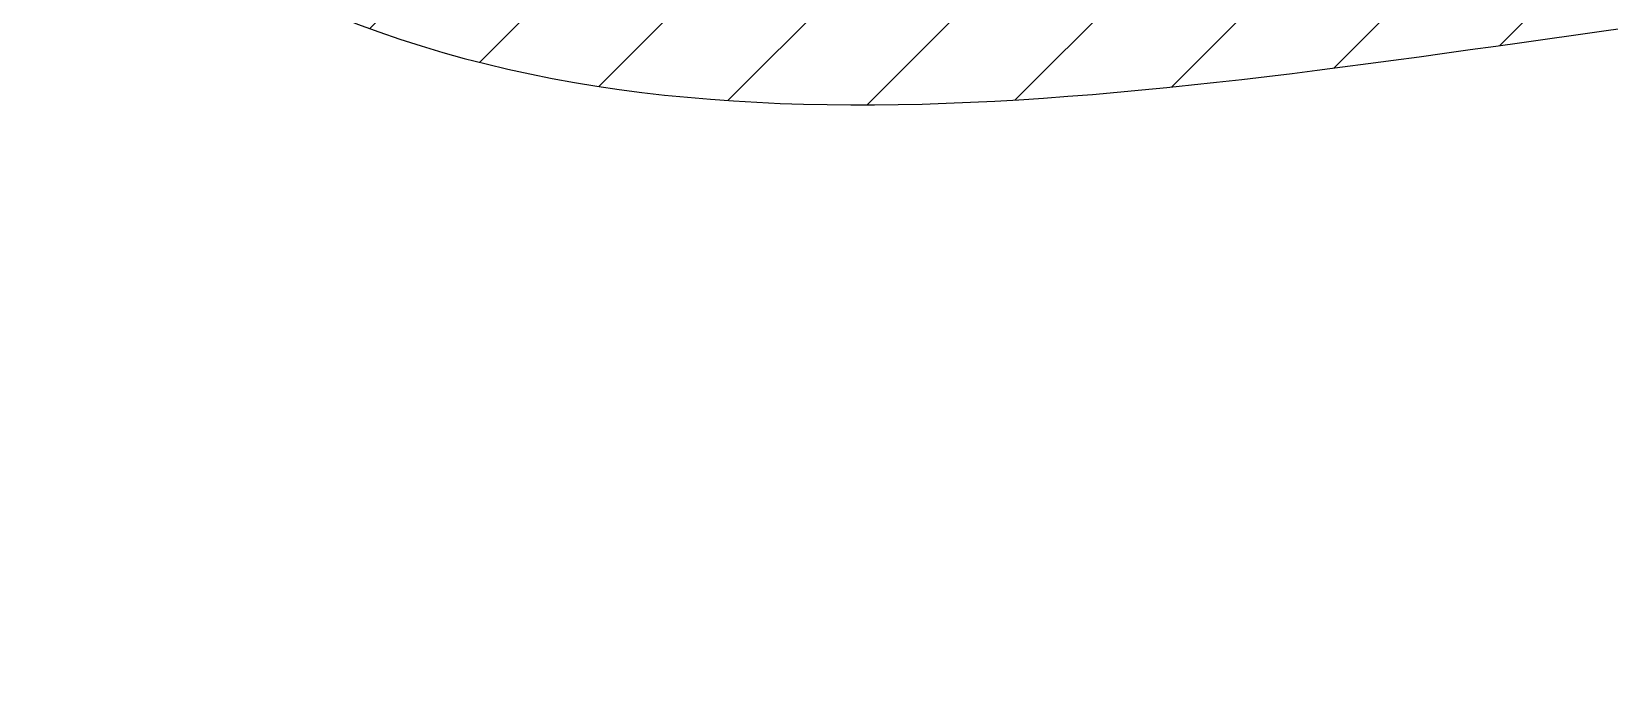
# Model space of a CAD drawing. Header units: millimetres. Extents: x 116 to 5831, y 100 to 4110.
# Drawn here: x 4074 to 5063, y 1639 to 2039 of the extents above; entities that cross this region are included whole.
import ezdxf

# ---------------------------------------------------------------- set-up
doc = ezdxf.new("R2010")
doc.units = ezdxf.units.MM
doc.header["$MEASUREMENT"] = 0
doc.layers.get('0').update_dxf_attribs({"lineweight": 18})
doc.layers.add('图层0000', color=7, linetype='Continuous', lineweight=25)

# ---------------------------------------------------------------- blocks, each defined once
blk = doc.blocks.new('ViewBlk17')
at = {"layer": '图层0000', "linetype": 'Continuous', "lineweight": -3}
h = blk.add_hatch(dxfattribs=at)
h.set_pattern_fill('ANSI31', color=256, scale=63.49999999999999, style=0, pattern_type=2)
h.set_pattern_definition([(45, (0, 0), (-44.90128060534577, 44.90128060534577), [])])
edge = h.paths.add_edge_path(flags=16)
edge.add_arc((4270.114667305365, 2769.690198150795), 1470.0000000000055, 331.97909730321385, 388.02090269678615)
edge.add_spline(control_points=[(5567.795771086701, 3460.286862556928), (4860.443894958458, 3434.6630732931035), (4133.051421422799, 3900.3422680730328), (3795.884771607079, 2896.7597157298487)], knot_values=[0, 0, 0, 0, 1, 1, 1, 1], degree=3, periodic=0)
edge.add_line((3795.884771607079, 2896.7597157298487), (3896.5911502793833, 2869.7755228919414))
edge.add_arc((4270.114667305364, 2769.6901981507963), 386.69999999999965, 194.99999999999994, 525.0000000000003)
edge.add_line((3896.5911502793833, 2669.6048734096503), (3795.884771607079, 2642.620680571744))
edge.add_spline(control_points=[(3795.884771607079, 2642.620680571744), (4133.051421422799, 1639.03812822856), (4860.443894958458, 2104.7173230084895), (5567.795771086701, 2079.0935337446635)], knot_values=[0, 0, 0, 0, 1, 1, 1, 1], degree=3, periodic=0)

msp = doc.modelspace()

# ---------------------------------------------------------------- linework, layer by layer
at = {"layer": '图层0000', "color": 7}
msp.add_open_spline([(3795.884771607079, 2642.620680571744), (4133.051421422799, 1639.03812822856), (4860.443894958458, 2104.7173230084895), (5567.795771086701, 2079.0935337446635)], degree=3, dxfattribs=at)

# ---------------------------------------------------------------- block references
msp.add_blockref('ViewBlk17', (0, 0))

doc.saveas('drawing.dxf')
